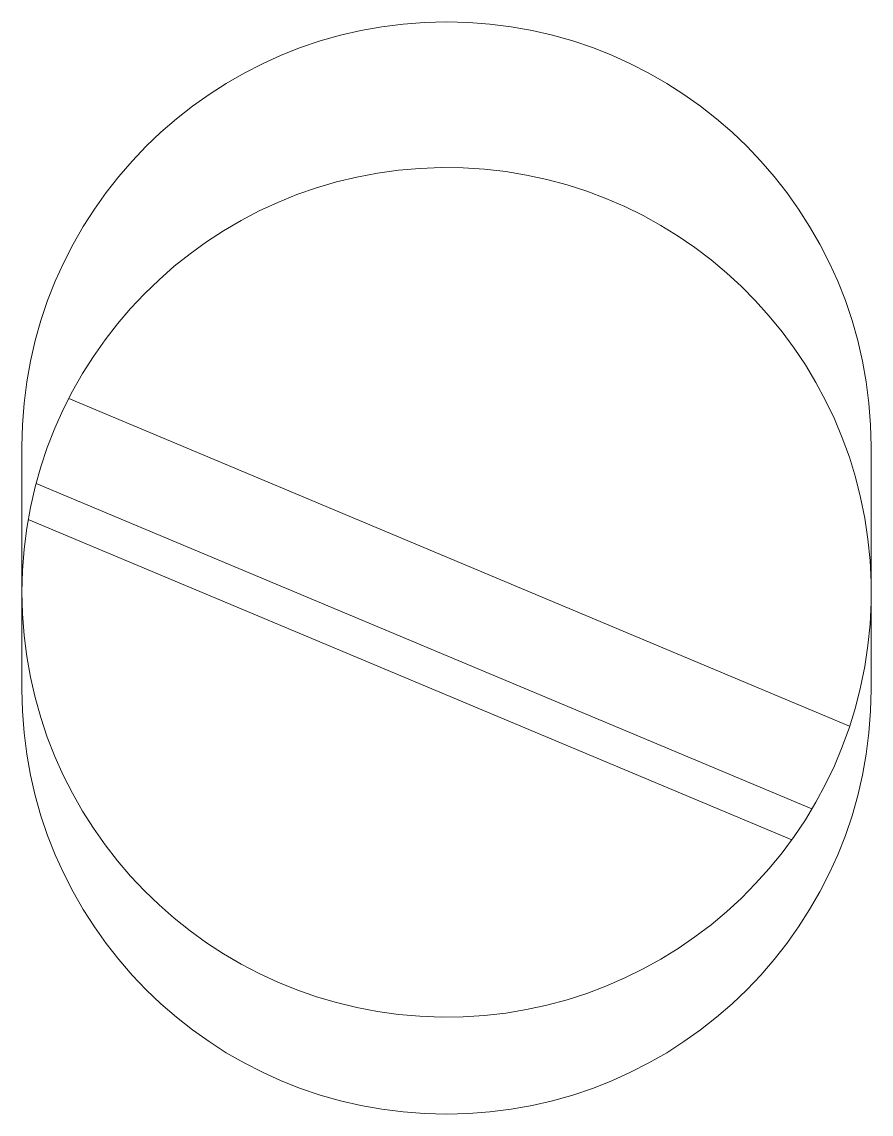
# Model space of a CAD drawing. Header units: millimetres. Extents: x 113490 to 142599, y -20467 to 115.
# Drawn here: x 135378.26 to 135392.26, y -6189.98 to -6171.98 of the extents above; entities that cross this region are included whole.
import ezdxf

# ---------------------------------------------------------------- set-up
doc = ezdxf.new("R2010")
doc.units = ezdxf.units.MM
doc.layers.add('DV1_0', color=7, linetype='Continuous')

msp = doc.modelspace()

# ---------------------------------------------------------------- linework, layer by layer
at = {"layer": 'DV1_0', "color": 7, "linetype": 'Continuous', "lineweight": 15}
for p, q in [((135379.032, -6178.186), (135391.905, -6183.584)), ((135378.259, -6182.98), (135378.259, -6178.98)), ((135392.259, -6178.98), (135392.259, -6182.98)), ((135378.495, -6179.587), (135391.282, -6184.95))]:
    msp.add_line(p, q, dxfattribs=at)
at = {"layer": 'DV1_0', "color": 7, "linetype": 'Continuous', "lineweight": 20}
msp.add_line((135390.949, -6185.46), (135378.364, -6180.183), dxfattribs=at)
at = {"layer": 'DV1_0', "color": 7, "linetype": 'Continuous', "lineweight": 15}
for centre, start, end in [((135385.259, -6178.98), 0, 180), ((135385.261, -6181.38), 1.3713, 358.6287), ((135385.259, -6182.98), 180, 0)]:
    msp.add_arc(centre, 7, start, end, dxfattribs=at)

doc.saveas('drawing.dxf')
